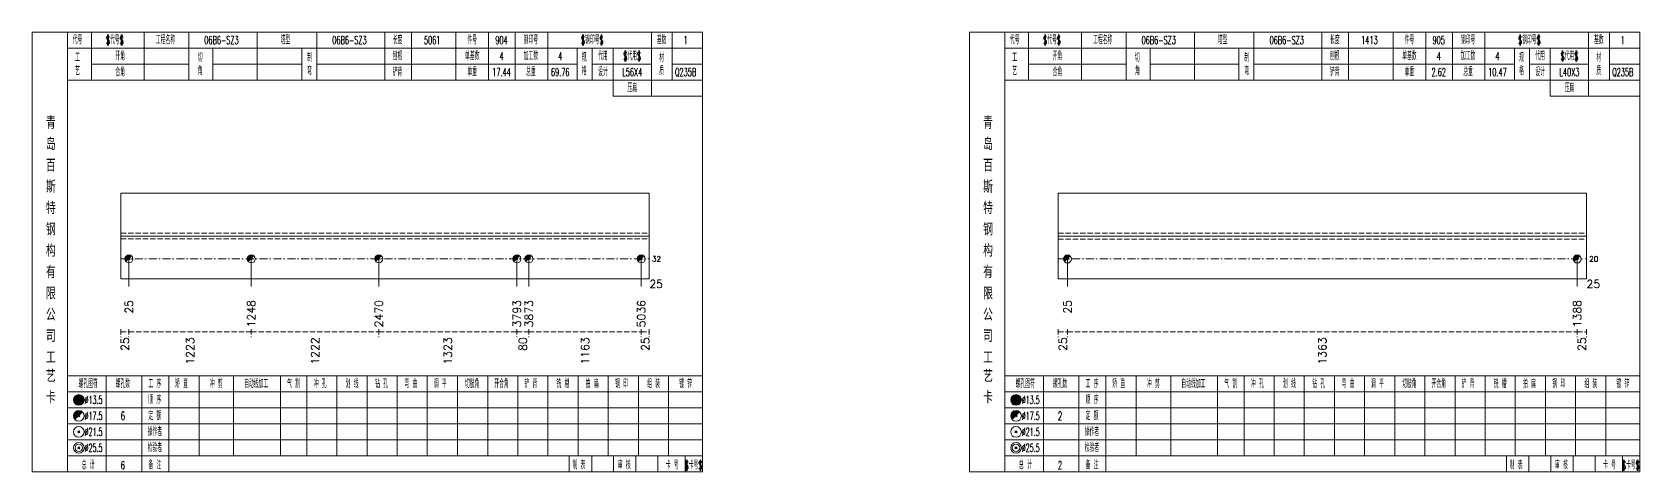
# Model space of a CAD drawing. Extents: x -533 to 8774, y 0 to 7979.
# Drawn here: x 2811 to 3414, y 1299 to 1464 of the extents above; entities that cross this region are included whole.
import ezdxf
from ezdxf.enums import TextEntityAlignment as Align

# ---------------------------------------------------------------- set-up
doc = ezdxf.new("R2010")
doc.units = 0
doc.header["$MEASUREMENT"] = 0
doc.linetypes.add('一点画线', pattern=[5.2, 3, -1, 0.2, -1])
doc.linetypes.add('虚线', pattern=[2.75, 2, -0.75])
doc.layers.get('0').update_dxf_attribs({"linetype": 'CONTINUOUS', "lineweight": 25})
for name, color, linetype, lineweight in [('1', 7, 'CONTINUOUS', 25), ('4', 7, 'CONTINUOUS', 25), ('5', 7, 'CONTINUOUS', 25)]:
    doc.layers.add(name, color=color, linetype=linetype, lineweight=lineweight)
doc.styles.get("Standard").update_dxf_attribs({"font": 'simplex.shx', "width": 0.7, "height": 3, "bigfont": 'gbhzfs.shx'})

# ---------------------------------------------------------------- blocks, each defined once
blk = doc.blocks.new('孔17.5')
at = {"layer": '5', "color": 7, "linetype": 'Continuous', "lineweight": 0}
for p, q in [((-0.2, -0.2), (0.2, 0.2)), ((-0.2, 0.2), (0.2, -0.2))]:
    blk.add_line(p, q, dxfattribs=at)
at = {"layer": '5', "color": 7, "linetype": 'Continuous', "lineweight": 13}
blk.add_circle((0, 0), 1, dxfattribs=at)
for radius in [0.9, 0.8, 0.7, 0.6, 0.5, 0.4, 0.3, 0.2, 0.1]:
    blk.add_arc((0, 0), radius, 45, 225, dxfattribs=at)

msp = doc.modelspace()

# ---------------------------------------------------------------- linework, layer by layer
at = {"color": 7, "linetype": 'Continuous', "lineweight": 18}
for p, q in [((2844.5, 1403.27), (2844.5, 1371.13)), ((2844.5, 1403.27), (3042.6, 1403.27)), ((3042.6, 1403.27), (3042.6, 1371.13)), ((3195.9, 1403.33), (3195.9, 1371.08)), ((3195.9, 1403.33), (3394, 1403.33)), ((3394, 1403.33), (3394, 1371.08)), ((2844.5, 1387.2), (3042.6, 1387.2)), ((3195.9, 1387.2), (3394, 1387.2))]:
    msp.add_line(p, q, dxfattribs=at)
at = {"color": 1, "linetype": '虚线', "lineweight": 18}
for p, q in [((2844.5, 1388.27), (3042.6, 1388.27)), ((3195.9, 1388.33), (3394, 1388.33)), ((2844.5, 1386.13), (3042.6, 1386.13)), ((3195.9, 1386.08), (3394, 1386.08))]:
    msp.add_line(p, q, dxfattribs=at)
at = {"color": 3, "linetype": '一点画线', "lineweight": 13}
for p, q in [((2844.5, 1378.63), (3042.6, 1378.63)), ((3195.9, 1378.58), (3394, 1378.58))]:
    msp.add_line(p, q, dxfattribs=at)
at = {"color": 7, "linetype": 'Continuous', "lineweight": 13}
for p, q in [((2847.5, 1378.63), (2847.5, 1368.2)), ((2893.35, 1378.63), (2893.35, 1368.2)), ((2941.18, 1378.63), (2941.18, 1368.2)), ((2992.97, 1378.63), (2992.97, 1368.2)), ((2997.47, 1378.63), (2997.47, 1368.2)), ((3039.6, 1378.63), (3039.6, 1368.2)), ((3199.4, 1378.58), (3199.4, 1368.2)), ((3390.5, 1378.58), (3390.5, 1368.2))]:
    msp.add_line(p, q, dxfattribs=at)
at = {"color": 8, "linetype": '虚线', "lineweight": 9}
for p, q in [((2844.5, 1352.2), (2844.5, 1349.2)), ((2844.5, 1351.2), (2847.5, 1351.2)), ((2847.5, 1352.2), (2847.5, 1349.2)), ((2847.5, 1352.2), (2847.5, 1349.2)), ((2847.5, 1351.2), (2893.35, 1351.2)), ((2893.35, 1352.2), (2893.35, 1349.2)), ((2893.35, 1352.2), (2893.35, 1349.2)), ((2893.35, 1351.2), (2941.18, 1351.2)), ((2941.18, 1352.2), (2941.18, 1349.2)), ((2941.18, 1352.2), (2941.18, 1349.2)), ((2941.18, 1351.2), (2992.97, 1351.2)), ((2992.97, 1352.2), (2992.97, 1349.2)), ((2992.97, 1352.2), (2992.97, 1349.2)), ((2992.97, 1351.2), (2997.47, 1351.2)), ((2997.47, 1352.2), (2997.47, 1349.2)), ((2997.47, 1352.2), (2997.47, 1349.2)), ((2997.47, 1351.2), (3039.6, 1351.2)), ((3039.6, 1352.2), (3039.6, 1349.2)), ((3039.6, 1352.2), (3039.6, 1349.2)), ((3039.6, 1351.2), (3042.6, 1351.2)), ((3042.6, 1352.2), (3042.6, 1349.2)), ((3195.9, 1352.2), (3195.9, 1349.2)), ((3195.9, 1351.2), (3199.4, 1351.2)), ((3199.4, 1352.2), (3199.4, 1349.2)), ((3199.4, 1352.2), (3199.4, 1349.2)), ((3199.4, 1351.2), (3390.5, 1351.2)), ((3390.5, 1352.2), (3390.5, 1349.2)), ((3390.5, 1352.2), (3390.5, 1349.2)), ((3390.5, 1351.2), (3394, 1351.2)), ((3394, 1352.2), (3394, 1349.2))]:
    msp.add_line(p, q, dxfattribs=at)
at = {"layer": '1', "color": 7, "linetype": 'Continuous', "lineweight": 18}
for p, q in [((2844.5, 1371.13), (3042.6, 1371.13)), ((3195.9, 1371.08), (3394, 1371.08))]:
    msp.add_line(p, q, dxfattribs=at)
at = {"layer": '4', "color": 1, "linetype": 'Continuous', "lineweight": 18}
for p, q in [((2824.5, 1298.7), (2824.5, 1463.7)), ((2833.4, 1445.7), (2833.4, 1463.7)), ((2853.2, 1445.7), (2853.2, 1463.7)), ((2870, 1445.7), (2870, 1463.7)), ((2895.6, 1445.7), (2895.6, 1463.7)), ((2917.9, 1445.7), (2917.9, 1463.7)), ((2943.4, 1445.7), (2943.4, 1463.7)), ((2953.4, 1445.7), (2953.4, 1463.7)), ((2970.1, 1445.7), (2970.1, 1463.7)), ((2982.3, 1445.7), (2982.3, 1463.7)), ((2992.3, 1445.7), (2992.3, 1463.7)), ((3004.5, 1445.7), (3004.5, 1463.7)), ((3043.4, 1439.7), (3043.4, 1463.7)), ((3051.2, 1445.7), (3051.2, 1463.7)), ((3175.9, 1298.7), (3175.9, 1463.7)), ((3184.8, 1445.7), (3184.8, 1463.7)), ((3204.6, 1445.7), (3204.6, 1463.7)), ((3221.4, 1445.7), (3221.4, 1463.7)), ((3247, 1445.7), (3247, 1463.7)), ((3269.3, 1445.7), (3269.3, 1463.7)), ((3294.8, 1445.7), (3294.8, 1463.7)), ((3304.8, 1445.7), (3304.8, 1463.7)), ((3321.5, 1445.7), (3321.5, 1463.7)), ((3333.7, 1445.7), (3333.7, 1463.7)), ((3343.7, 1445.7), (3343.7, 1463.7)), ((3355.9, 1445.7), (3355.9, 1463.7)), ((3394.8, 1439.7), (3394.8, 1463.7)), ((3402.6, 1445.7), (3402.6, 1463.7)), ((2824.5, 1457.7), (3062.6, 1457.7)), ((2879, 1445.7), (2879, 1457.7)), ((2912.3, 1445.7), (2912.3, 1457.7)), ((3015.6, 1445.7), (3015.6, 1457.7)), ((3021.2, 1445.7), (3021.2, 1457.7)), ((3029, 1439.7), (3029, 1457.7)), ((3175.9, 1457.7), (3414, 1457.7)), ((3230.4, 1445.7), (3230.4, 1457.7)), ((3263.7, 1445.7), (3263.7, 1457.7)), ((3367, 1445.7), (3367, 1457.7)), ((3372.6, 1445.7), (3372.6, 1457.7)), ((3380.4, 1439.7), (3380.4, 1457.7)), ((2833.4, 1451.7), (2870, 1451.7)), ((2879, 1451.7), (2912.3, 1451.7)), ((2917.9, 1451.7), (3015.6, 1451.7)), ((3021.2, 1451.7), (3043.4, 1451.7)), ((3051.2, 1451.7), (3062.6, 1451.7)), ((3184.8, 1451.7), (3221.4, 1451.7)), ((3230.4, 1451.7), (3263.7, 1451.7)), ((3269.3, 1451.7), (3367, 1451.7)), ((3372.6, 1451.7), (3394.8, 1451.7)), ((3402.6, 1451.7), (3414, 1451.7)), ((2824.5, 1445.7), (3062.6, 1445.7)), ((3175.9, 1445.7), (3414, 1445.7)), ((3029, 1439.7), (3062.6, 1439.7)), ((3380.4, 1439.7), (3414, 1439.7)), ((2824.5, 1334.7), (3062.6, 1334.7)), ((2839, 1298.7), (2839, 1334.7)), ((2852.3, 1298.7), (2852.3, 1334.7)), ((2862.4, 1298.7), (2862.4, 1334.7)), ((2873.8, 1304.7), (2873.8, 1334.7)), ((2886.7, 1304.7), (2886.7, 1334.7)), ((2904.3, 1304.7), (2904.3, 1334.7)), ((2914.2, 1304.7), (2914.2, 1334.7)), ((2925.5, 1304.7), (2925.5, 1334.7)), ((2936.8, 1304.7), (2936.8, 1334.7)), ((2948.1, 1304.7), (2948.1, 1334.7)), ((2959.3, 1304.7), (2959.3, 1334.7)), ((2970.7, 1304.7), (2970.7, 1334.7)), ((2982, 1304.7), (2982, 1334.7)), ((2993.3, 1304.7), (2993.3, 1334.7)), ((3004.6, 1304.7), (3004.6, 1334.7)), ((3015.9, 1304.7), (3015.9, 1334.7)), ((3027.2, 1304.7), (3027.2, 1334.7)), ((3038.5, 1304.7), (3038.5, 1334.7)), ((3049.8, 1304.7), (3049.8, 1334.7)), ((3175.9, 1334.7), (3414, 1334.7)), ((3190.4, 1298.7), (3190.4, 1334.7)), ((3203.7, 1298.7), (3203.7, 1334.7)), ((3213.8, 1298.7), (3213.8, 1334.7)), ((3225.2, 1304.7), (3225.2, 1334.7)), ((3238.1, 1304.7), (3238.1, 1334.7)), ((3255.7, 1304.7), (3255.7, 1334.7)), ((3265.6, 1304.7), (3265.6, 1334.7)), ((3276.9, 1304.7), (3276.9, 1334.7)), ((3288.2, 1304.7), (3288.2, 1334.7)), ((3299.5, 1304.7), (3299.5, 1334.7)), ((3310.7, 1304.7), (3310.7, 1334.7)), ((3322.1, 1304.7), (3322.1, 1334.7)), ((3333.4, 1304.7), (3333.4, 1334.7)), ((3344.7, 1304.7), (3344.7, 1334.7)), ((3356, 1304.7), (3356, 1334.7)), ((3367.3, 1304.7), (3367.3, 1334.7)), ((3378.6, 1304.7), (3378.6, 1334.7)), ((3389.9, 1304.7), (3389.9, 1334.7)), ((3401.2, 1304.7), (3401.2, 1334.7)), ((2824.5, 1328.7), (3062.6, 1328.7)), ((3175.9, 1328.7), (3414, 1328.7)), ((2824.5, 1322.7), (3062.6, 1322.7)), ((3175.9, 1322.7), (3414, 1322.7)), ((2824.5, 1316.7), (3062.6, 1316.7)), ((3175.9, 1316.7), (3414, 1316.7)), ((2824.5, 1310.7), (3062.6, 1310.7)), ((3175.9, 1310.7), (3414, 1310.7)), ((2824.5, 1304.7), (3062.6, 1304.7)), ((3012.6, 1298.7), (3012.6, 1304.7)), ((3021, 1298.7), (3021, 1304.7)), ((3029.2, 1298.7), (3029.2, 1304.7)), ((3037.6, 1298.7), (3037.6, 1304.7)), ((3045.8, 1298.7), (3045.8, 1304.7)), ((3056.1, 1298.7), (3056.1, 1304.7)), ((3175.9, 1304.7), (3414, 1304.7)), ((3364, 1298.7), (3364, 1304.7)), ((3372.4, 1298.7), (3372.4, 1304.7)), ((3380.6, 1298.7), (3380.6, 1304.7)), ((3389, 1298.7), (3389, 1304.7)), ((3397.2, 1298.7), (3397.2, 1304.7)), ((3407.5, 1298.7), (3407.5, 1304.7))]:
    msp.add_line(p, q, dxfattribs=at)
at = {"layer": '4', "color": 7, "linetype": 'Continuous', "lineweight": 13}
for p, q in [((2828.5, 1325.5), (2828.9, 1325.9)), ((2828.9, 1325.5), (2828.5, 1325.9)), ((3179.9, 1325.5), (3180.3, 1325.9)), ((3180.3, 1325.5), (3179.9, 1325.9)), ((2828.3, 1313.3), (2829.1, 1314.1)), ((2829.1, 1313.3), (2828.3, 1314.1)), ((2828.3, 1307.3), (2829.1, 1308.1)), ((2829.1, 1307.3), (2828.3, 1308.1)), ((3179.7, 1313.3), (3180.5, 1314.1)), ((3180.5, 1313.3), (3179.7, 1314.1)), ((3179.7, 1307.3), (3180.5, 1308.1)), ((3180.5, 1307.3), (3179.7, 1308.1))]:
    msp.add_line(p, q, dxfattribs=at)
at = {"layer": '4', "color": 7, "linetype": 'Continuous', "lineweight": 0}
for p, q in [((2828.3, 1319.3), (2829.1, 1320.1)), ((2828.3, 1320.1), (2829.1, 1319.3)), ((3179.7, 1319.3), (3180.5, 1320.1)), ((3179.7, 1320.1), (3180.5, 1319.3))]:
    msp.add_line(p, q, dxfattribs=at)
at = {"layer": '4', "color": 1, "linetype": 'Continuous', "lineweight": 18}
for points in [[(2811.2, 1463.7), (2811.2, 1298.7), (3062.6, 1298.7), (3062.6, 1463.7)], [(3162.6, 1463.7), (3162.6, 1298.7), (3414, 1298.7), (3414, 1463.7)]]:
    msp.add_lwpolyline(points, close=True, dxfattribs=at)
at = {"layer": '4', "color": 7, "linetype": 'Continuous', "lineweight": 13}
for centre, radius in [((2828.7, 1325.7), 2), ((2828.7, 1325.7), 1.8), ((2828.7, 1325.7), 1.6), ((2828.7, 1325.7), 1.4), ((2828.7, 1325.7), 1.2), ((2828.7, 1325.7), 1), ((2828.7, 1325.7), 0.8), ((2828.7, 1325.7), 0.6), ((3180.1, 1325.7), 2), ((3180.1, 1325.7), 1.8), ((3180.1, 1325.7), 1.6), ((3180.1, 1325.7), 1.4), ((3180.1, 1325.7), 1.2), ((3180.1, 1325.7), 1), ((3180.1, 1325.7), 0.8), ((3180.1, 1325.7), 0.6), ((2828.7, 1319.7), 2), ((2828.7, 1325.7), 0.4), ((2828.7, 1325.7), 0.2), ((3180.1, 1319.7), 2), ((3180.1, 1325.7), 0.4), ((3180.1, 1325.7), 0.2), ((2828.7, 1313.7), 2), ((3180.1, 1313.7), 2), ((2828.7, 1307.7), 2), ((2828.7, 1307.7), 1.4), ((3180.1, 1307.7), 2), ((3180.1, 1307.7), 1.4)]:
    msp.add_circle(centre, radius, dxfattribs=at)
for centre, radius in [((2828.7, 1319.7), 1.8), ((2828.7, 1319.7), 1.6), ((2828.7, 1319.7), 1.4), ((2828.7, 1319.7), 1.2), ((2828.7, 1319.7), 1), ((2828.7, 1319.7), 0.8), ((2828.7, 1319.7), 0.6), ((3180.1, 1319.7), 1.8), ((3180.1, 1319.7), 1.6), ((3180.1, 1319.7), 1.4), ((3180.1, 1319.7), 1.2), ((3180.1, 1319.7), 1), ((3180.1, 1319.7), 0.8), ((3180.1, 1319.7), 0.6), ((2828.7, 1319.7), 0.4), ((2828.7, 1319.7), 0.2), ((3180.1, 1319.7), 0.4), ((3180.1, 1319.7), 0.2)]:
    msp.add_arc(centre, radius, 45, 225, dxfattribs=at)

# ---------------------------------------------------------------- block references
at = {"layer": '1', "color": 7, "linetype": 'Continuous', "lineweight": 13, "xscale": 1.5, "yscale": 1.5, "zscale": 1.5}
for p in [(2847.5, 1378.63), (2893.35, 1378.63), (2941.18, 1378.63), (2992.97, 1378.63), (2997.47, 1378.63), (3039.6, 1378.63), (3199.4, 1378.58), (3390.5, 1378.58)]:
    msp.add_blockref('孔17.5', p, dxfattribs=at)

# ---------------------------------------------------------------- texts
at = {"color": 7, "linetype": 'Continuous', "lineweight": 13}
for s, p in [('32', (3043.6, 1378.63)), ('20', (3395, 1378.58))]:
    msp.add_text(s, height=2, dxfattribs=at).set_placement(p, align=Align.MIDDLE_LEFT)
at = {"color": 8, "linetype": 'Continuous', "lineweight": 9}
for s, p in [('25', (2846, 1349.2)), ('1223', (2870.42, 1349.2)), ('1222', (2917.27, 1349.2)), ('1323', (2967.07, 1349.2)), ('80', (2995.22, 1349.2)), ('1163', (3018.53, 1349.2)), ('25', (3041.1, 1349.2)), ('25', (3197.65, 1349.2)), ('1363', (3294.95, 1349.2)), ('25', (3392.25, 1349.2))]:
    msp.add_text(s, height=3, rotation=90, dxfattribs=at).set_placement(p, align=Align.MIDDLE_RIGHT)
at = {"layer": '1', "color": 7, "linetype": 'Continuous', "lineweight": 13}
for p in [(3042.6, 1369.2), (3394, 1369.2)]:
    msp.add_text('25', height=3, dxfattribs=at).set_placement(p, align=Align.MIDDLE_LEFT)
for s, p in [('25', (2847.5, 1363.2)), ('1248', (2893.35, 1363.2)), ('2470', (2941.18, 1363.2)), ('3793', (2992.97, 1363.2)), ('3873', (2997.47, 1363.2)), ('5036', (3039.6, 1363.2)), ('25', (3199.4, 1363.2)), ('1388', (3390.5, 1363.2))]:
    msp.add_text(s, height=3, rotation=90, dxfattribs=at).set_placement(p, align=Align.MIDDLE_RIGHT)
at = {"layer": '4', "color": 1, "linetype": 'Continuous', "lineweight": 13}
for s, height, width, p in [('代号', 3, 0.6, (2828.2, 1460.7)), ('$代号$', 3, 0.6, (2842.2, 1460.7)), ('工程名称', 3, 0.6, (2861.2, 1460.7)), ('06B6-SZ3', 3, 0.6, (2882.2, 1460.7)), ('塔型', 3, 0.6, (2906.2, 1460.7)), ('06B6-SZ3', 3, 0.6, (2930.2, 1460.7)), ('长度', 3, 0.6, (2948.2, 1460.7)), ('5061', 3, 0.6, (2961.2, 1460.7)), ('件号', 3, 0.6, (2976.2, 1460.7)), ('904', 3, 0.6, (2987.2, 1460.7)), ('钢印号', 3, 0.6, (2998.2, 1460.7)), ('$钢印号$', 3, 0.6, (3021.2, 1460.7)), ('基数', 3, 0.6, (3047.2, 1460.7)), ('1', 3, 0.6, (3056.2, 1460.7)), ('代号', 3, 0.6, (3179.6, 1460.7)), ('$代号$', 3, 0.6, (3193.6, 1460.7)), ('工程名称', 3, 0.6, (3212.6, 1460.7)), ('06B6-SZ3', 3, 0.6, (3233.6, 1460.7)), ('塔型', 3, 0.6, (3257.6, 1460.7)), ('06B6-SZ3', 3, 0.6, (3281.6, 1460.7)), ('长度', 3, 0.6, (3299.6, 1460.7)), ('1413', 3, 0.6, (3312.6, 1460.7)), ('件号', 3, 0.6, (3327.6, 1460.7)), ('905', 3, 0.6, (3338.6, 1460.7)), ('钢印号', 3, 0.6, (3349.6, 1460.7)), ('$钢印号$', 3, 0.6, (3372.6, 1460.7)), ('基数', 3, 0.6, (3398.6, 1460.7)), ('1', 3, 0.6, (3407.6, 1460.7)), ('工', 3, 0.6, (2828.2, 1454.1)), ('开角', 3, 0.6, (2844.2, 1454.7)), ('切', 3, 0.6, (2874.2, 1454.1)), ('制', 3, 0.6, (2915.2, 1454.1)), ('刨根', 3, 0.6, (2948.2, 1454.7)), ('单基数', 3, 0.6, (2976.2, 1454.7)), ('4', 3, 0.6, (2987.2, 1454.7)), ('加工数', 3, 0.6, (2998.2, 1454.7)), ('4', 3, 0.6, (3009.2, 1454.7)), ('规', 3, 0.6, (3018.2, 1454.1)), ('代用', 3, 0.6, (3025.2, 1454.7)), ('$代用$', 3, 0.6, (3036.2, 1454.7)), ('材', 3, 0.6, (3047.2, 1454.1)), ('工', 3, 0.6, (3179.6, 1454.1)), ('开角', 3, 0.6, (3195.6, 1454.7)), ('切', 3, 0.6, (3225.6, 1454.1)), ('制', 3, 0.6, (3266.6, 1454.1)), ('刨根', 3, 0.6, (3299.6, 1454.7)), ('单基数', 3, 0.6, (3327.6, 1454.7)), ('4', 3, 0.6, (3338.6, 1454.7)), ('加工数', 3, 0.6, (3349.6, 1454.7)), ('4', 3, 0.6, (3360.6, 1454.7)), ('规', 3, 0.6, (3369.6, 1454.1)), ('代用', 3, 0.6, (3376.6, 1454.7)), ('$代用$', 3, 0.6, (3387.6, 1454.7)), ('材', 3, 0.6, (3398.6, 1454.1)), ('艺', 3, 0.6, (2828.2, 1449.1)), ('合角', 3, 0.6, (2844.2, 1448.7)), ('角', 3, 0.6, (2874.2, 1449.1)), ('弯', 3, 0.6, (2915.2, 1449.1)), ('铲背', 3, 0.6, (2948.2, 1448.7)), ('单重', 3, 0.6, (2976.2, 1448.7)), ('17.44', 3, 0.6, (2987.2, 1448.7)), ('总重', 3, 0.6, (2998.2, 1448.7)), ('69.76', 3, 0.6, (3009.2, 1448.7)), ('格', 3, 0.6, (3018.2, 1449.1)), ('设计', 3, 0.6, (3025.2, 1448.7)), ('L56X4', 3, 0.6, (3036.2, 1448.7)), ('质', 3, 0.6, (3047.2, 1449.1)), ('Q235B', 3, 0.6, (3056.2, 1448.7)), ('艺', 3, 0.6, (3179.6, 1449.1)), ('合角', 3, 0.6, (3195.6, 1448.7)), ('角', 3, 0.6, (3225.6, 1449.1)), ('弯', 3, 0.6, (3266.6, 1449.1)), ('铲背', 3, 0.6, (3299.6, 1448.7)), ('单重', 3, 0.6, (3327.6, 1448.7)), ('2.62', 3, 0.6, (3338.6, 1448.7)), ('总重', 3, 0.6, (3349.6, 1448.7)), ('10.47', 3, 0.6, (3360.6, 1448.7)), ('格', 3, 0.6, (3369.6, 1449.1)), ('设计', 3, 0.6, (3376.6, 1448.7)), ('L40X3', 3, 0.6, (3387.6, 1448.7)), ('质', 3, 0.6, (3398.6, 1449.1)), ('Q235B', 3, 0.6, (3407.6, 1448.7)), ('压扁', 3, 0.6, (3036.2, 1442.7)), ('压扁', 3, 0.6, (3387.6, 1442.7)), ('青', 4.6, 0.8, (2818.2, 1429.7)), ('青', 4.6, 0.8, (3169.6, 1429.7)), ('岛', 4.6, 0.8, (2818.2, 1421.7)), ('岛', 4.6, 0.8, (3169.6, 1421.7)), ('百', 4.6, 0.8, (2818.2, 1413.7)), ('百', 4.6, 0.8, (3169.6, 1413.7)), ('斯', 4.6, 0.8, (2818.2, 1405.7)), ('斯', 4.6, 0.8, (3169.6, 1405.7)), ('特', 4.6, 0.8, (2818.2, 1397.7)), ('特', 4.6, 0.8, (3169.6, 1397.7)), ('钢', 4.6, 0.8, (2818.2, 1389.7)), ('钢', 4.6, 0.8, (3169.6, 1389.7)), ('构', 4.6, 0.8, (2818.2, 1381.7)), ('构', 4.6, 0.8, (3169.6, 1381.7)), ('有', 4.6, 0.8, (2818.2, 1373.7)), ('有', 4.6, 0.8, (3169.6, 1373.7)), ('限', 4.6, 0.8, (2818.2, 1365.7)), ('限', 4.6, 0.8, (3169.6, 1365.7)), ('公', 4.6, 0.8, (2818.2, 1357.7)), ('公', 4.6, 0.8, (3169.6, 1357.7)), ('司', 4.6, 0.8, (2818.2, 1349.7)), ('司', 4.6, 0.8, (3169.6, 1349.7)), ('工', 4.6, 0.8, (2818.2, 1341.7)), ('工', 4.6, 0.8, (3169.6, 1341.7)), ('艺', 4.6, 0.8, (2818.2, 1334.7)), ('螺孔图符', 3, 0.6, (2832.2, 1331.7)), ('螺孔数', 3, 0.6, (2845.2, 1331.7)), ('工 序', 3, 0.6, (2857.2, 1331.7)), ('矫 直', 3, 0.6, (2867.2, 1331.7)), ('冲 剪', 3, 0.6, (2880.2, 1331.7)), ('自动线加工', 3, 0.6, (2895.2, 1331.7)), ('气 割', 3, 0.6, (2909.2, 1331.7)), ('冲 孔', 3, 0.6, (2919.2, 1331.7)), ('划 线', 3, 0.6, (2931.2, 1331.7)), ('钻 孔', 3, 0.6, (2942.2, 1331.7)), ('弯 曲', 3, 0.6, (2953.2, 1331.7)), ('调 平', 3, 0.6, (2964.2, 1331.7)), ('切肢角', 3, 0.6, (2976.2, 1331.7)), ('开合角', 3, 0.6, (2987.2, 1331.7)), ('铲 背', 3, 0.6, (2998.2, 1331.7)), ('铣 槽', 3, 0.6, (3010.2, 1331.7)), ('拍 扁', 3, 0.6, (3021.2, 1331.7)), ('钢 印', 3, 0.6, (3032.2, 1331.7)), ('组 装', 3, 0.6, (3044.2, 1331.7)), ('镀 锌', 3, 0.6, (3056.2, 1331.7)), ('艺', 4.6, 0.8, (3169.6, 1334.7)), ('螺孔图符', 3, 0.6, (3183.6, 1331.7)), ('螺孔数', 3, 0.6, (3196.6, 1331.7)), ('工 序', 3, 0.6, (3208.6, 1331.7)), ('矫 直', 3, 0.6, (3218.6, 1331.7)), ('冲 剪', 3, 0.6, (3231.6, 1331.7)), ('自动线加工', 3, 0.6, (3246.6, 1331.7)), ('气 割', 3, 0.6, (3260.6, 1331.7)), ('冲 孔', 3, 0.6, (3270.6, 1331.7)), ('划 线', 3, 0.6, (3282.6, 1331.7)), ('钻 孔', 3, 0.6, (3293.6, 1331.7)), ('弯 曲', 3, 0.6, (3304.6, 1331.7)), ('调 平', 3, 0.6, (3315.6, 1331.7)), ('切肢角', 3, 0.6, (3327.6, 1331.7)), ('开合角', 3, 0.6, (3338.6, 1331.7)), ('铲 背', 3, 0.6, (3349.6, 1331.7)), ('铣 槽', 3, 0.6, (3361.6, 1331.7)), ('拍 扁', 3, 0.6, (3372.6, 1331.7)), ('钢 印', 3, 0.6, (3383.6, 1331.7)), ('组 装', 3, 0.6, (3395.6, 1331.7)), ('镀 锌', 3, 0.6, (3407.6, 1331.7)), ('卡', 4.6, 0.8, (2818.2, 1326.7)), ('%%C13.5', 3, 0.5, (2834.2, 1325.7)), ('顺 序', 3, 0.6, (2857.2, 1325.7)), ('卡', 4.6, 0.8, (3169.6, 1326.7)), ('%%C13.5', 3, 0.5, (3185.6, 1325.7)), ('顺 序', 3, 0.6, (3208.6, 1325.7)), ('%%C17.5', 3, 0.5, (2834.2, 1319.7)), ('6', 3.2, 0.6, (2845.2, 1319.7)), ('定 额', 3, 0.6, (2857.2, 1319.7)), ('%%C17.5', 3, 0.5, (3185.6, 1319.7)), ('2', 3.2, 0.6, (3196.6, 1319.7)), ('定 额', 3, 0.6, (3208.6, 1319.7)), ('%%C21.5', 3, 0.5, (2834.2, 1313.7)), ('操作者', 3, 0.6, (2857.2, 1313.7)), ('%%C21.5', 3, 0.5, (3185.6, 1313.7)), ('操作者', 3, 0.6, (3208.6, 1313.7)), ('%%C25.5', 3, 0.5, (2834.2, 1307.7)), ('检验者', 3, 0.6, (2857.2, 1307.7)), ('%%C25.5', 3, 0.5, (3185.6, 1307.7)), ('检验者', 3, 0.6, (3208.6, 1307.7)), ('总 计', 3, 0.6, (2832.2, 1301.2)), ('6', 3, 0.6, (2845.2, 1301.2)), ('备 注', 3, 0.6, (2857.2, 1301.2)), ('制 表', 3, 0.6, (3016.2, 1301.2)), ('审 核', 3, 0.6, (3033.2, 1301.2)), ('卡 号', 3, 0.6, (3051.2, 1301.2)), ('$卡号$', 3, 0.6, (3059.2, 1301.2)), ('总 计', 3, 0.6, (3183.6, 1301.2)), ('2', 3, 0.6, (3196.6, 1301.2)), ('备 注', 3, 0.6, (3208.6, 1301.2)), ('制 表', 3, 0.6, (3367.6, 1301.2)), ('审 核', 3, 0.6, (3384.6, 1301.2)), ('卡 号', 3, 0.6, (3402.6, 1301.2)), ('$卡号$', 3, 0.6, (3410.6, 1301.2))]:
    msp.add_text(s, height=height, dxfattribs=dict(at, width=width)).set_placement(p, align=Align.MIDDLE_CENTER)

doc.saveas('drawing.dxf')
